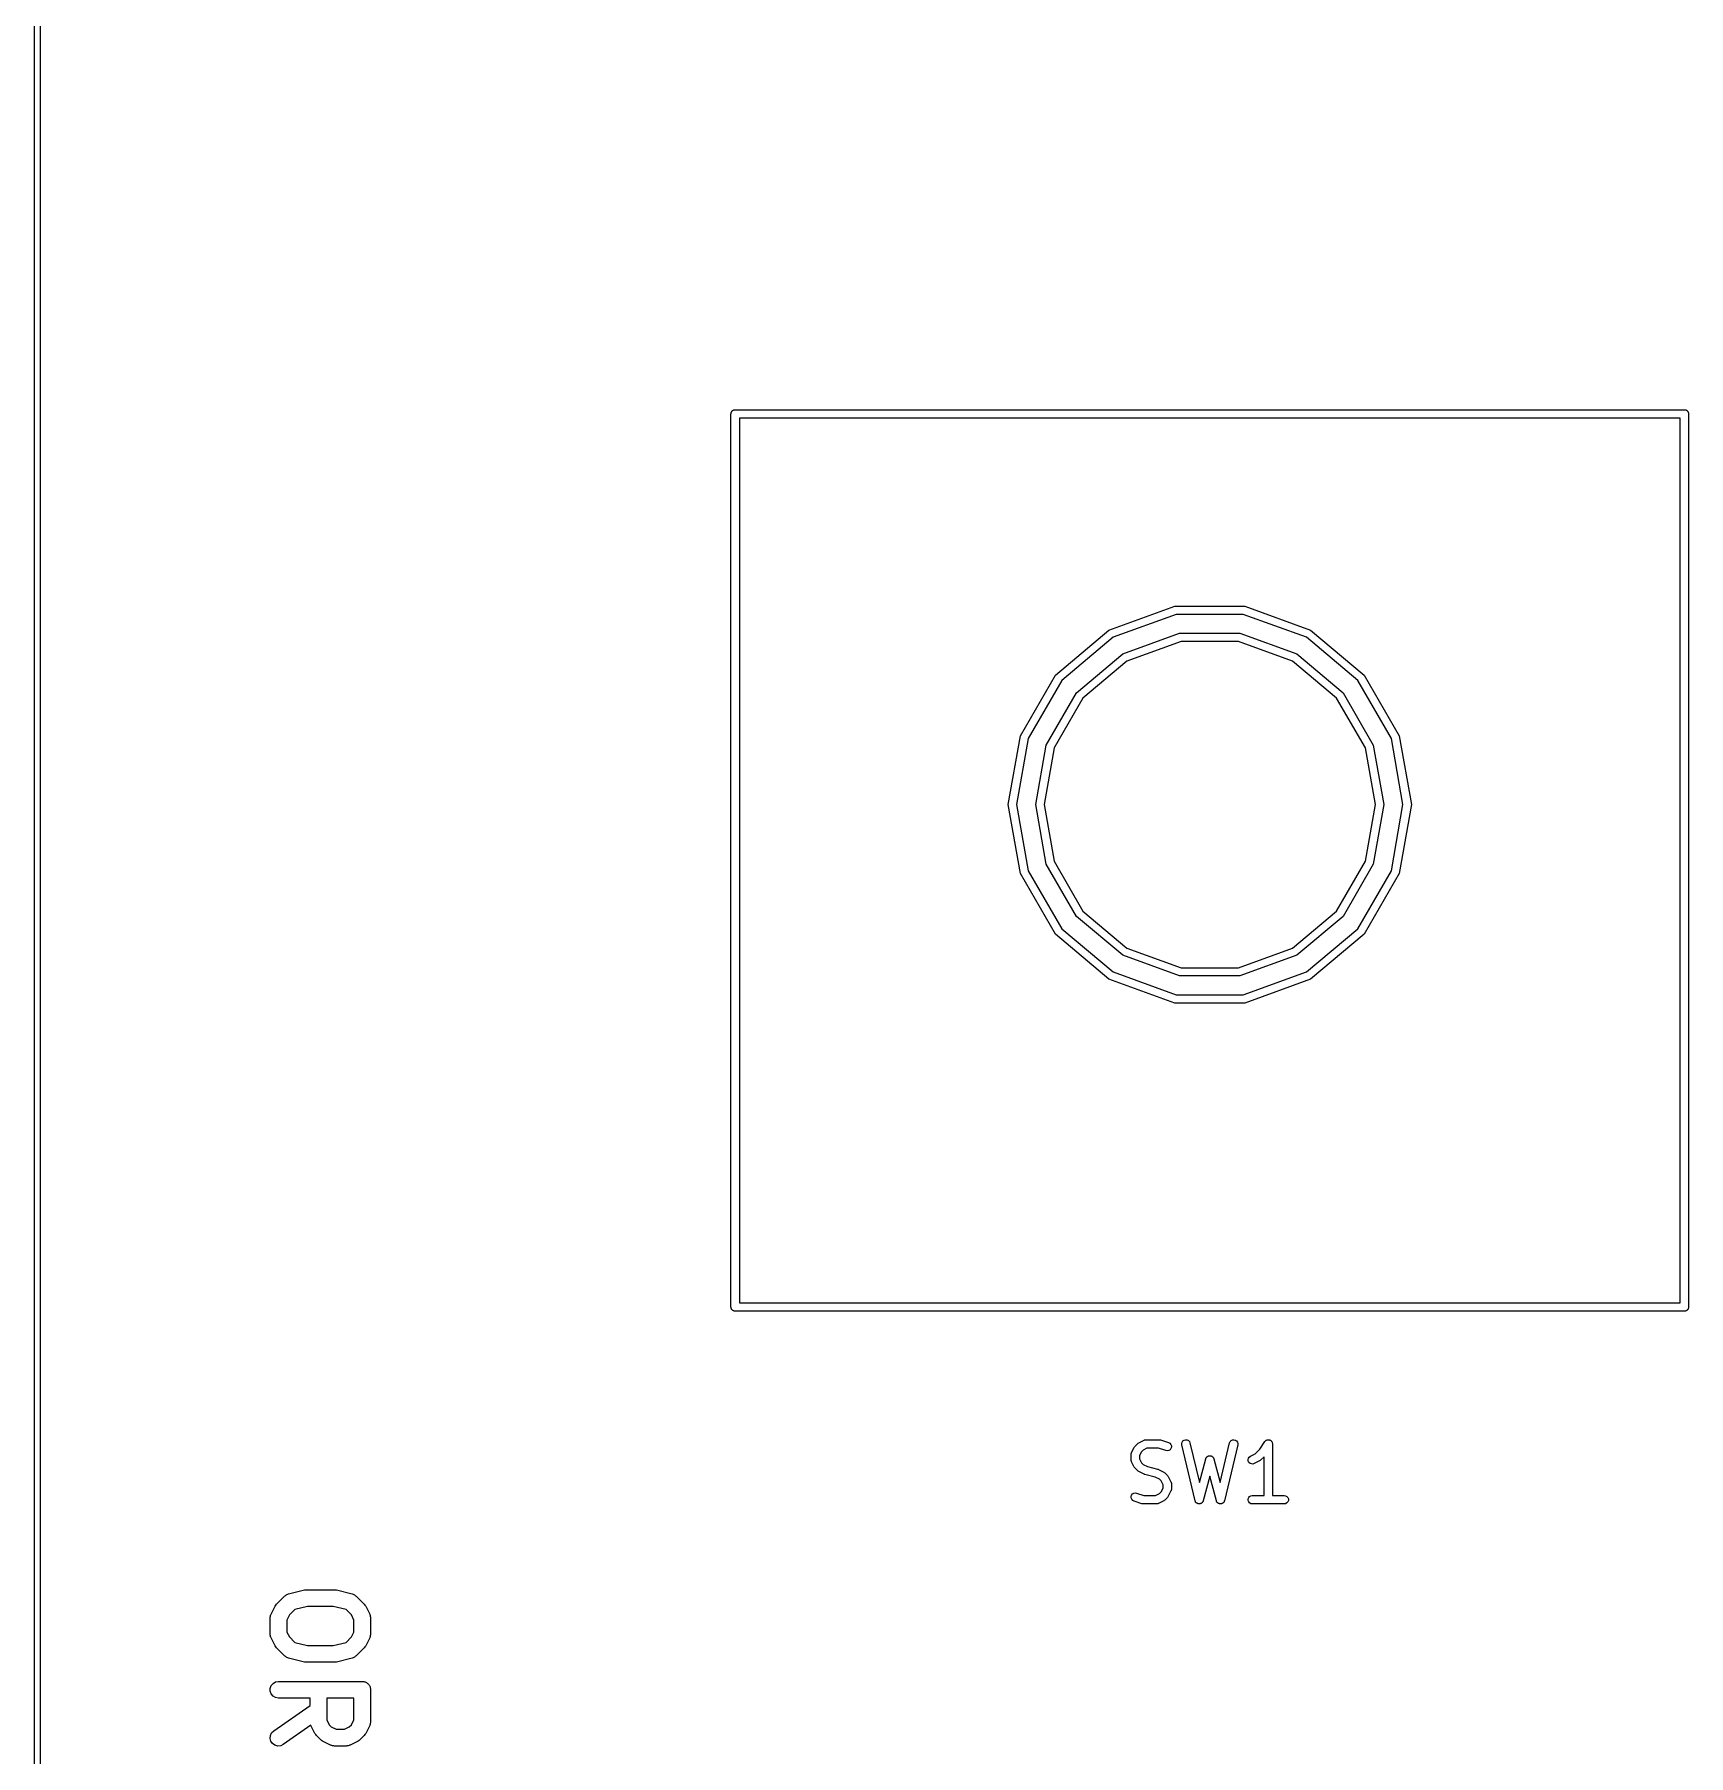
# Model space of a CAD drawing. Extents: x 21 to 201, y -164 to -39.
# Drawn here: x 20.95 to 50.58, y -107.04 to -76.2 of the extents above; entities that cross this region are included whole.
import ezdxf

# ---------------------------------------------------------------- set-up
doc = ezdxf.new("R2010")
doc.units = 0
doc.header["$MEASUREMENT"] = 0
doc.layers.add('BLACK', color=7, linetype='CONTINUOUS')

msp = doc.modelspace()

# ---------------------------------------------------------------- linework, layer by layer
at = {"layer": 'Black'}
for p, q in [((20.95, -164), (20.95, -39)), ((21.05, -39.05), (21.05, -163.95)), ((33.4518, -82.9425), (33.4575, -82.9393)), ((33.4575, -82.9393), (33.4625, -82.935)), ((33.4625, -82.935), (33.4687, -82.9328)), ((33.4687, -82.9328), (33.4743, -82.9295)), ((33.4743, -82.9295), (33.4808, -82.9284)), ((33.4808, -82.9284), (33.487, -82.9261)), ((33.487, -82.9261), (33.4935, -82.9261)), ((33.4935, -82.9261), (33.5, -82.925)), ((33.5, -82.925), (50.5, -82.925)), ((50.5, -82.925), (50.5065, -82.9261)), ((50.5065, -82.9261), (50.513, -82.9261)), ((50.513, -82.9261), (50.5192, -82.9284)), ((50.5192, -82.9284), (50.5257, -82.9295)), ((50.5257, -82.9295), (50.5313, -82.9328)), ((50.5313, -82.9328), (50.5375, -82.935)), ((50.5375, -82.935), (50.5425, -82.9393)), ((50.5425, -82.9393), (50.5482, -82.9425)), ((33.425, -83), (33.4261, -82.9935)), ((33.425, -99), (33.425, -83)), ((33.4261, -82.987), (33.4284, -82.9808)), ((33.4261, -82.9935), (33.4261, -82.987)), ((33.4284, -82.9808), (33.4295, -82.9743)), ((33.4295, -82.9743), (33.4328, -82.9687)), ((33.4328, -82.9687), (33.435, -82.9625)), ((33.435, -82.9625), (33.4393, -82.9575)), ((33.4393, -82.9575), (33.4425, -82.9518)), ((33.4425, -82.9518), (33.4476, -82.9476)), ((33.4476, -82.9476), (33.4518, -82.9425)), ((33.575, -83.075), (33.575, -98.925)), ((50.425, -83.075), (33.575, -83.075)), ((50.425, -90), (50.425, -83.075)), ((50.5482, -82.9425), (50.5524, -82.9476)), ((50.5524, -82.9476), (50.5575, -82.9518)), ((50.5575, -82.9518), (50.5607, -82.9575)), ((50.5607, -82.9575), (50.565, -82.9625)), ((50.565, -82.9625), (50.5672, -82.9687)), ((50.5672, -82.9687), (50.5705, -82.9743)), ((50.5705, -82.9743), (50.5716, -82.9808)), ((50.5716, -82.9808), (50.5739, -82.987)), ((50.5739, -82.987), (50.5739, -82.9935)), ((50.5739, -82.9935), (50.575, -83)), ((50.575, -83), (50.575, -90)), ((40.1947, -86.8732), (41.373, -86.4443)), ((41.3991, -86.592), (40.2697, -87.0031)), ((41.373, -86.4443), (42.627, -86.4443)), ((42.6009, -86.592), (41.3991, -86.592)), ((43.7303, -87.0031), (42.6009, -86.592)), ((42.627, -86.4443), (43.8053, -86.8732)), ((39.2342, -87.6792), (40.1947, -86.8732)), ((40.4418, -87.3011), (41.4588, -86.931)), ((41.4588, -86.931), (42.5412, -86.931)), ((42.5412, -86.931), (43.5582, -87.3011)), ((43.8053, -86.8732), (44.7658, -87.6792)), ((40.2697, -87.0031), (39.3491, -87.7756)), ((41.4849, -87.0787), (40.5168, -87.431)), ((42.5151, -87.0787), (41.4849, -87.0787)), ((43.4832, -87.431), (42.5151, -87.0787)), ((44.6509, -87.7756), (43.7303, -87.0031)), ((39.6127, -87.9968), (40.4418, -87.3011)), ((40.5168, -87.431), (39.7276, -88.0932)), ((44.2724, -88.0932), (43.4832, -87.431)), ((43.5582, -87.3011), (44.3873, -87.9968)), ((38.6072, -88.7651), (39.2342, -87.6792)), ((39.3491, -87.7756), (38.7482, -88.8164)), ((45.2518, -88.8164), (44.6509, -87.7756)), ((44.7658, -87.6792), (45.3928, -88.7651)), ((39.0716, -88.9341), (39.6127, -87.9968)), ((39.7276, -88.0932), (39.2125, -88.9854)), ((44.7875, -88.9854), (44.2724, -88.0932)), ((44.3873, -87.9968), (44.9284, -88.9341)), ((38.3895, -90), (38.6072, -88.7651)), ((45.3928, -88.7651), (45.6105, -90)), ((38.7482, -88.8164), (38.5395, -90)), ((38.8836, -90), (39.0716, -88.9341)), ((39.2125, -88.9854), (39.0336, -90)), ((44.9664, -90), (44.7875, -88.9854)), ((44.9284, -88.9341), (45.1164, -90)), ((45.4605, -90), (45.2518, -88.8164)), ((38.6072, -91.2349), (38.3895, -90)), ((38.5395, -90), (38.7482, -91.1836)), ((39.0716, -91.0659), (38.8836, -90)), ((39.0336, -90), (39.2125, -91.0146)), ((44.7875, -91.0146), (44.9664, -90)), ((45.1164, -90), (44.9284, -91.0659)), ((45.2518, -91.1836), (45.4605, -90)), ((45.6105, -90), (45.3928, -91.2349)), ((50.425, -98.925), (50.425, -90)), ((50.575, -90), (50.575, -99)), ((39.2342, -92.3208), (38.6072, -91.2349)), ((38.7482, -91.1836), (39.3491, -92.2244)), ((39.6127, -92.0032), (39.0716, -91.0659)), ((39.2125, -91.0146), (39.7276, -91.9068)), ((44.2724, -91.9068), (44.7875, -91.0146)), ((44.9284, -91.0659), (44.3873, -92.0032)), ((44.6509, -92.2244), (45.2518, -91.1836)), ((45.3928, -91.2349), (44.7658, -92.3208)), ((40.4418, -92.6989), (39.6127, -92.0032)), ((39.7276, -91.9068), (40.5168, -92.569)), ((43.4832, -92.569), (44.2724, -91.9068)), ((44.3873, -92.0032), (43.5582, -92.6989)), ((40.1947, -93.1268), (39.2342, -92.3208)), ((39.3491, -92.2244), (40.2697, -92.9969)), ((43.7303, -92.9969), (44.6509, -92.2244)), ((44.7658, -92.3208), (43.8053, -93.1268)), ((41.4588, -93.069), (40.4418, -92.6989)), ((40.5168, -92.569), (41.4849, -92.9213)), ((42.5151, -92.9213), (43.4832, -92.569)), ((43.5582, -92.6989), (42.5412, -93.069)), ((40.2697, -92.9969), (41.3991, -93.408)), ((42.5412, -93.069), (41.4588, -93.069)), ((41.4849, -92.9213), (42.5151, -92.9213)), ((42.6009, -93.408), (43.7303, -92.9969)), ((41.373, -93.5557), (40.1947, -93.1268)), ((41.3991, -93.408), (42.6009, -93.408)), ((43.8053, -93.1268), (42.627, -93.5557)), ((42.627, -93.5557), (41.373, -93.5557)), ((33.575, -98.925), (50.425, -98.925)), ((33.4261, -99.0065), (33.425, -99)), ((33.4261, -99.013), (33.4261, -99.0065)), ((33.4284, -99.0192), (33.4261, -99.013)), ((33.4295, -99.0257), (33.4284, -99.0192)), ((33.4328, -99.0313), (33.4295, -99.0257)), ((33.435, -99.0375), (33.4328, -99.0313)), ((33.4393, -99.0425), (33.435, -99.0375)), ((33.4425, -99.0482), (33.4393, -99.0425)), ((33.4476, -99.0524), (33.4425, -99.0482)), ((33.4518, -99.0575), (33.4476, -99.0524)), ((33.4575, -99.0607), (33.4518, -99.0575)), ((33.4625, -99.065), (33.4575, -99.0607)), ((33.4687, -99.0672), (33.4625, -99.065)), ((33.4743, -99.0705), (33.4687, -99.0672)), ((33.4808, -99.0716), (33.4743, -99.0705)), ((33.487, -99.0739), (33.4808, -99.0716)), ((33.4935, -99.0739), (33.487, -99.0739)), ((33.5, -99.075), (33.4935, -99.0739)), ((50.5, -99.075), (33.5, -99.075)), ((50.5065, -99.0739), (50.5, -99.075)), ((50.513, -99.0739), (50.5065, -99.0739)), ((50.5192, -99.0716), (50.513, -99.0739)), ((50.5257, -99.0705), (50.5192, -99.0716)), ((50.5313, -99.0672), (50.5257, -99.0705)), ((50.5375, -99.065), (50.5313, -99.0672)), ((50.5425, -99.0607), (50.5375, -99.065)), ((50.5482, -99.0575), (50.5425, -99.0607)), ((50.5524, -99.0524), (50.5482, -99.0575)), ((50.5575, -99.0482), (50.5524, -99.0524)), ((50.5607, -99.0425), (50.5575, -99.0482)), ((50.565, -99.0375), (50.5607, -99.0425)), ((50.5672, -99.0313), (50.565, -99.0375)), ((50.5705, -99.0257), (50.5672, -99.0313)), ((50.5716, -99.0192), (50.5705, -99.0257)), ((50.5739, -99.013), (50.5716, -99.0192)), ((50.575, -99), (50.5739, -99.0065)), ((50.5739, -99.0065), (50.5739, -99.013)), ((40.7187, -101.44), (40.7284, -101.433)), ((40.7284, -101.433), (40.8236, -101.385)), ((40.8236, -101.385), (40.8277, -101.384)), ((40.8277, -101.384), (40.8315, -101.382)), ((40.8315, -101.382), (40.8401, -101.38)), ((40.8401, -101.38), (40.8486, -101.378)), ((40.8486, -101.378), (40.8529, -101.378)), ((40.8529, -101.378), (40.8571, -101.377)), ((40.8571, -101.377), (41.0952, -101.377)), ((41.0952, -101.377), (41.1071, -101.379)), ((41.1071, -101.379), (41.119, -101.381)), ((41.119, -101.381), (41.2618, -101.429)), ((41.2618, -101.429), (41.2847, -101.441)), ((41.4969, -101.444), (41.5044, -101.419)), ((41.5044, -101.419), (41.5199, -101.398)), ((41.5199, -101.398), (41.5417, -101.384)), ((41.5417, -101.384), (41.567, -101.378)), ((41.567, -101.378), (41.5929, -101.381)), ((41.5929, -101.381), (41.6162, -101.392)), ((41.6162, -101.392), (41.634, -101.411)), ((41.634, -101.411), (41.6444, -101.435)), ((41.6444, -101.435), (41.8136, -102.146)), ((42.1864, -102.146), (42.3556, -101.435)), ((42.3556, -101.435), (42.366, -101.411)), ((42.366, -101.411), (42.3838, -101.392)), ((42.3838, -101.392), (42.4071, -101.381)), ((42.4071, -101.381), (42.433, -101.378)), ((42.433, -101.378), (42.4583, -101.384)), ((42.4583, -101.384), (42.4801, -101.398)), ((42.4801, -101.398), (42.4956, -101.419)), ((42.4956, -101.419), (42.5031, -101.444)), ((42.8941, -101.547), (42.9852, -101.411)), ((42.9852, -101.411), (42.9881, -101.408)), ((42.9881, -101.408), (42.9902, -101.404)), ((42.9902, -101.404), (42.997, -101.398)), ((42.997, -101.398), (43.0032, -101.392)), ((43.0032, -101.392), (43.0069, -101.39)), ((43.0069, -101.39), (43.0101, -101.387)), ((43.0101, -101.387), (43.0185, -101.384)), ((43.0185, -101.384), (43.0266, -101.38)), ((43.0266, -101.38), (43.0307, -101.38)), ((43.0307, -101.38), (43.0346, -101.379)), ((43.0346, -101.379), (43.0435, -101.379)), ((43.0435, -101.379), (43.0524, -101.378)), ((43.0524, -101.378), (43.0565, -101.379)), ((43.0565, -101.379), (43.0606, -101.379)), ((43.0606, -101.379), (43.0691, -101.382)), ((43.0691, -101.382), (43.0778, -101.384)), ((43.0778, -101.384), (43.0812, -101.386)), ((43.0812, -101.386), (43.0851, -101.387)), ((43.0851, -101.387), (43.092, -101.393)), ((43.092, -101.393), (43.0994, -101.398)), ((43.0994, -101.398), (43.1019, -101.402)), ((43.1019, -101.402), (43.1051, -101.404)), ((43.1051, -101.404), (43.1095, -101.412)), ((43.1095, -101.412), (43.1148, -101.419)), ((43.1148, -101.419), (43.116, -101.423)), ((43.116, -101.423), (43.1181, -101.427)), ((43.1181, -101.427), (43.1197, -101.436)), ((43.1197, -101.436), (43.1222, -101.444)), ((40.5917, -101.643), (40.5924, -101.639)), ((40.5917, -101.738), (40.5917, -101.643)), ((40.5924, -101.742), (40.5917, -101.738)), ((40.5922, -101.634), (40.5947, -101.626)), ((40.5924, -101.639), (40.5922, -101.634)), ((40.5922, -101.747), (40.5924, -101.742)), ((40.5947, -101.755), (40.5922, -101.747)), ((40.5947, -101.626), (40.5962, -101.617)), ((40.5962, -101.617), (40.5984, -101.613)), ((40.5984, -101.613), (40.5996, -101.609)), ((40.5996, -101.609), (40.6472, -101.514)), ((40.6472, -101.514), (40.6544, -101.504)), ((40.6544, -101.504), (40.6613, -101.495)), ((40.6613, -101.495), (40.7089, -101.447)), ((40.7089, -101.447), (40.7187, -101.44)), ((40.7759, -101.592), (40.7417, -101.661)), ((40.7417, -101.661), (40.7417, -101.72)), ((40.7417, -101.72), (40.7759, -101.789)), ((40.8063, -101.562), (40.7759, -101.592)), ((40.8748, -101.527), (40.8063, -101.562)), ((41.0831, -101.527), (40.8748, -101.527)), ((41.2144, -101.571), (41.0831, -101.527)), ((41.2401, -101.575), (41.2144, -101.571)), ((41.2657, -101.57), (41.2401, -101.575)), ((41.2879, -101.556), (41.2657, -101.57)), ((41.2847, -101.441), (41.302, -101.461)), ((41.304, -101.536), (41.2879, -101.556)), ((41.302, -101.461), (41.3116, -101.485)), ((41.3123, -101.511), (41.304, -101.536)), ((41.3116, -101.485), (41.3123, -101.511)), ((41.4985, -101.47), (41.4969, -101.444)), ((41.7366, -102.47), (41.4985, -101.47)), ((41.8136, -102.146), (41.9275, -101.719)), ((41.9275, -101.719), (41.9303, -101.713)), ((41.9303, -101.713), (41.9321, -101.706)), ((41.9321, -101.706), (41.9358, -101.701)), ((41.9358, -101.701), (41.9385, -101.695)), ((41.9385, -101.695), (41.9432, -101.69)), ((41.9432, -101.69), (41.947, -101.685)), ((41.947, -101.685), (41.9523, -101.681)), ((41.9523, -101.681), (41.9569, -101.677)), ((41.9569, -101.677), (41.9629, -101.674)), ((41.9629, -101.674), (41.9684, -101.67)), ((41.9684, -101.67), (41.9746, -101.668)), ((41.9746, -101.668), (41.9805, -101.666)), ((41.9805, -101.666), (41.9871, -101.665)), ((41.9871, -101.665), (41.9936, -101.663)), ((41.9936, -101.663), (42, -101.664)), ((42, -101.664), (42.0064, -101.663)), ((42.0064, -101.663), (42.0129, -101.665)), ((42.0129, -101.665), (42.0195, -101.666)), ((42.0195, -101.666), (42.0254, -101.668)), ((42.0254, -101.668), (42.0316, -101.67)), ((42.0316, -101.67), (42.0371, -101.674)), ((42.0371, -101.674), (42.0431, -101.677)), ((42.0431, -101.677), (42.0477, -101.681)), ((42.0477, -101.681), (42.053, -101.685)), ((42.053, -101.685), (42.0568, -101.69)), ((42.0568, -101.69), (42.0615, -101.695)), ((42.0615, -101.695), (42.0642, -101.701)), ((42.0642, -101.701), (42.0679, -101.706)), ((42.0679, -101.706), (42.0697, -101.713)), ((42.0697, -101.713), (42.0725, -101.719)), ((42.0725, -101.719), (42.1864, -102.146)), ((42.5015, -101.47), (42.2634, -102.47)), ((42.5031, -101.444), (42.5015, -101.47)), ((42.687, -101.734), (42.6931, -101.708)), ((42.69, -101.759), (42.687, -101.734)), ((42.6931, -101.708), (42.7074, -101.687)), ((42.7074, -101.687), (42.7284, -101.671)), ((42.7284, -101.671), (42.8127, -101.629)), ((42.8127, -101.629), (42.8941, -101.547)), ((42.9102, -101.744), (42.9003, -101.75)), ((42.9726, -101.681), (42.9102, -101.744)), ((42.9726, -102.377), (42.9726, -101.681)), ((43.1222, -101.444), (43.1219, -101.448)), ((43.1219, -101.448), (43.1226, -101.452)), ((43.1226, -101.452), (43.1226, -102.377)), ((40.5962, -101.764), (40.5947, -101.755)), ((40.5984, -101.767), (40.5962, -101.764)), ((40.5996, -101.772), (40.5984, -101.767)), ((40.6472, -101.867), (40.5996, -101.772)), ((40.6544, -101.877), (40.6472, -101.867)), ((40.6613, -101.886), (40.6544, -101.877)), ((40.7089, -101.934), (40.6613, -101.886)), ((40.7187, -101.941), (40.7089, -101.934)), ((40.7284, -101.948), (40.7187, -101.941)), ((40.8236, -101.996), (40.7284, -101.948)), ((40.7759, -101.789), (40.8063, -101.819)), ((40.8063, -101.819), (40.8833, -101.858)), ((40.8315, -101.998), (40.8236, -101.996)), ((40.839, -102.001), (40.8315, -101.998)), ((41.0214, -102.047), (40.839, -102.001)), ((40.8833, -101.858), (41.0658, -101.903)), ((41.0984, -102.085), (41.0214, -102.047)), ((41.0658, -101.903), (41.0733, -101.907)), ((41.0733, -101.907), (41.0812, -101.909)), ((41.0812, -101.909), (41.1764, -101.957)), ((41.1764, -101.957), (41.1861, -101.964)), ((41.1861, -101.964), (41.1959, -101.971)), ((41.1959, -101.971), (41.2435, -102.018)), ((41.2435, -102.018), (41.2504, -102.028)), ((41.2504, -102.028), (41.2576, -102.038)), ((41.2576, -102.038), (41.3052, -102.133)), ((42, -102.029), (41.882, -102.472)), ((42.118, -102.472), (42, -102.029)), ((42.7017, -101.783), (42.69, -101.759)), ((42.7206, -101.801), (42.7017, -101.783)), ((42.7445, -101.811), (42.7206, -101.801)), ((42.7705, -101.813), (42.7445, -101.811)), ((42.7954, -101.805), (42.7705, -101.813)), ((42.8907, -101.758), (42.7954, -101.805)), ((42.9003, -101.75), (42.8907, -101.758)), ((40.6007, -102.369), (40.6169, -102.349)), ((40.6169, -102.349), (40.6391, -102.335)), ((40.6391, -102.335), (40.6646, -102.33)), ((40.6646, -102.33), (40.6904, -102.334)), ((40.6904, -102.334), (40.8217, -102.377)), ((41.0299, -102.377), (41.0984, -102.343)), ((41.1288, -102.116), (41.0984, -102.085)), ((41.0984, -102.343), (41.1288, -102.313)), ((41.1631, -102.184), (41.1288, -102.116)), ((41.1288, -102.313), (41.1631, -102.244)), ((41.1631, -102.244), (41.1631, -102.184)), ((41.3052, -102.295), (41.2576, -102.391)), ((41.3052, -102.133), (41.3064, -102.137)), ((41.3064, -102.291), (41.3052, -102.295)), ((41.3064, -102.137), (41.3086, -102.141)), ((41.3086, -102.288), (41.3064, -102.291)), ((41.3086, -102.141), (41.3101, -102.15)), ((41.3101, -102.279), (41.3086, -102.288)), ((41.3101, -102.15), (41.3126, -102.158)), ((41.3126, -102.27), (41.3101, -102.279)), ((41.3126, -102.158), (41.3123, -102.162)), ((41.3123, -102.162), (41.3131, -102.167)), ((41.3131, -102.262), (41.3123, -102.266)), ((41.3123, -102.266), (41.3126, -102.27)), ((41.3131, -102.167), (41.3131, -102.262)), ((40.5925, -102.394), (40.6007, -102.369)), ((40.5932, -102.42), (40.5925, -102.394)), ((40.6028, -102.444), (40.5932, -102.42)), ((40.62, -102.464), (40.6028, -102.444)), ((40.6429, -102.476), (40.62, -102.464)), ((40.7858, -102.524), (40.6429, -102.476)), ((40.7977, -102.525), (40.7858, -102.524)), ((40.8095, -102.527), (40.7977, -102.525)), ((41.0476, -102.527), (40.8095, -102.527)), ((40.8217, -102.377), (41.0299, -102.377)), ((41.0519, -102.527), (41.0476, -102.527)), ((41.0562, -102.527), (41.0519, -102.527)), ((41.0646, -102.524), (41.0562, -102.527)), ((41.0733, -102.523), (41.0646, -102.524)), ((41.077, -102.521), (41.0733, -102.523)), ((41.0812, -102.519), (41.077, -102.521)), ((41.1764, -102.472), (41.0812, -102.519)), ((41.1861, -102.465), (41.1764, -102.472)), ((41.1959, -102.458), (41.1861, -102.465)), ((41.2435, -102.41), (41.1959, -102.458)), ((41.2504, -102.4), (41.2435, -102.41)), ((41.2576, -102.391), (41.2504, -102.4)), ((41.7396, -102.477), (41.7366, -102.47)), ((41.7416, -102.484), (41.7396, -102.477)), ((41.7447, -102.489), (41.7416, -102.484)), ((41.7469, -102.494), (41.7447, -102.489)), ((41.7522, -102.499), (41.7469, -102.494)), ((41.7566, -102.505), (41.7522, -102.499)), ((41.761, -102.509), (41.7566, -102.505)), ((41.7648, -102.513), (41.761, -102.509)), ((41.7716, -102.516), (41.7648, -102.513)), ((41.7779, -102.52), (41.7716, -102.516)), ((41.7832, -102.522), (41.7779, -102.52)), ((41.7881, -102.524), (41.7832, -102.522)), ((41.7957, -102.525), (41.7881, -102.524)), ((41.8031, -102.527), (41.7957, -102.525)), ((41.8085, -102.527), (41.8031, -102.527)), ((41.814, -102.527), (41.8085, -102.527)), ((41.8214, -102.525), (41.814, -102.527)), ((41.829, -102.525), (41.8214, -102.525)), ((41.834, -102.522), (41.829, -102.525)), ((41.8393, -102.521), (41.834, -102.522)), ((41.8457, -102.517), (41.8393, -102.521)), ((41.8526, -102.514), (41.8457, -102.517)), ((41.8565, -102.51), (41.8526, -102.514)), ((41.861, -102.507), (41.8565, -102.51)), ((41.8656, -102.501), (41.861, -102.507)), ((41.871, -102.495), (41.8656, -102.501)), ((41.8733, -102.49), (41.871, -102.495)), ((41.8766, -102.486), (41.8733, -102.49)), ((41.8788, -102.479), (41.8766, -102.486)), ((41.882, -102.472), (41.8788, -102.479)), ((42.1212, -102.479), (42.118, -102.472)), ((42.1234, -102.486), (42.1212, -102.479)), ((42.1267, -102.49), (42.1234, -102.486)), ((42.129, -102.495), (42.1267, -102.49)), ((42.1344, -102.501), (42.129, -102.495)), ((42.139, -102.507), (42.1344, -102.501)), ((42.1435, -102.51), (42.139, -102.507)), ((42.1474, -102.514), (42.1435, -102.51)), ((42.1543, -102.517), (42.1474, -102.514)), ((42.1607, -102.521), (42.1543, -102.517)), ((42.166, -102.522), (42.1607, -102.521)), ((42.171, -102.525), (42.166, -102.522)), ((42.1786, -102.525), (42.171, -102.525)), ((42.186, -102.527), (42.1786, -102.525)), ((42.1915, -102.527), (42.186, -102.527)), ((42.1969, -102.527), (42.1915, -102.527)), ((42.2043, -102.525), (42.1969, -102.527)), ((42.2119, -102.524), (42.2043, -102.525)), ((42.2168, -102.522), (42.2119, -102.524)), ((42.2221, -102.52), (42.2168, -102.522)), ((42.2284, -102.516), (42.2221, -102.52)), ((42.2352, -102.513), (42.2284, -102.516)), ((42.239, -102.509), (42.2352, -102.513)), ((42.2434, -102.505), (42.239, -102.509)), ((42.2478, -102.499), (42.2434, -102.505)), ((42.2531, -102.494), (42.2478, -102.499)), ((42.2553, -102.489), (42.2531, -102.494)), ((42.2584, -102.484), (42.2553, -102.489)), ((42.2604, -102.477), (42.2584, -102.484)), ((42.2634, -102.47), (42.2604, -102.477)), ((42.688, -102.439), (42.697, -102.415)), ((42.688, -102.465), (42.688, -102.439)), ((42.697, -102.49), (42.688, -102.465)), ((42.697, -102.415), (42.7137, -102.395)), ((42.7137, -102.51), (42.697, -102.49)), ((42.7137, -102.395), (42.7363, -102.382)), ((42.7363, -102.523), (42.7137, -102.51)), ((42.7363, -102.382), (42.7619, -102.377)), ((42.7619, -102.527), (42.7363, -102.523)), ((42.7619, -102.377), (42.9726, -102.377)), ((43.3333, -102.527), (42.7619, -102.527)), ((43.1226, -102.377), (43.3333, -102.377)), ((43.3333, -102.377), (43.359, -102.382)), ((43.359, -102.523), (43.3333, -102.527)), ((43.359, -102.382), (43.3815, -102.395)), ((43.3815, -102.51), (43.359, -102.523)), ((43.3815, -102.395), (43.3983, -102.415)), ((43.3983, -102.49), (43.3815, -102.51)), ((43.3983, -102.415), (43.4072, -102.439)), ((43.4072, -102.465), (43.3983, -102.49)), ((43.4072, -102.439), (43.4072, -102.465)), ((25.2868, -104.323), (25.4296, -104.18)), ((25.4296, -104.18), (25.4414, -104.171)), ((25.4414, -104.171), (25.4518, -104.161)), ((25.4518, -104.161), (25.4626, -104.157)), ((25.4626, -104.157), (25.4723, -104.15)), ((25.4723, -104.15), (25.4862, -104.146)), ((25.4862, -104.146), (25.4993, -104.14)), ((25.4993, -104.14), (25.785, -104.069)), ((25.785, -104.069), (25.8034, -104.067)), ((25.8034, -104.067), (25.8214, -104.064)), ((25.8214, -104.064), (26.3214, -104.064)), ((26.3214, -104.064), (26.3395, -104.067)), ((26.3395, -104.067), (26.3578, -104.069)), ((26.3578, -104.069), (26.6435, -104.14)), ((26.6435, -104.14), (26.6566, -104.146)), ((26.6566, -104.146), (26.6705, -104.15)), ((26.6705, -104.15), (26.6803, -104.157)), ((26.6803, -104.157), (26.6911, -104.161)), ((26.6911, -104.161), (26.7014, -104.171)), ((26.7014, -104.171), (26.7132, -104.18)), ((26.7132, -104.18), (26.8561, -104.323)), ((25.1774, -104.537), (25.1805, -104.52)), ((25.1805, -104.52), (25.1848, -104.513)), ((25.1848, -104.513), (25.1873, -104.504)), ((25.1873, -104.504), (25.2587, -104.361)), ((25.2587, -104.361), (25.273, -104.342)), ((25.273, -104.342), (25.2868, -104.323)), ((25.5161, -104.517), (25.4714, -104.607)), ((25.6124, -104.421), (25.5161, -104.517)), ((25.8399, -104.364), (25.6124, -104.421)), ((26.303, -104.364), (25.8399, -104.364)), ((26.5305, -104.421), (26.303, -104.364)), ((26.6267, -104.517), (26.5305, -104.421)), ((26.6714, -104.607), (26.6267, -104.517)), ((26.8561, -104.323), (26.8698, -104.342)), ((26.8698, -104.342), (26.8842, -104.361)), ((26.8842, -104.361), (26.9556, -104.504)), ((26.9556, -104.504), (26.9581, -104.513)), ((26.9581, -104.513), (26.9624, -104.52)), ((26.9624, -104.52), (26.9654, -104.537)), ((25.1714, -104.571), (25.1729, -104.563)), ((25.1714, -104.857), (25.1714, -104.571)), ((25.1724, -104.554), (25.1774, -104.537)), ((25.1729, -104.563), (25.1724, -104.554)), ((25.4714, -104.607), (25.4714, -104.822)), ((25.4714, -104.822), (25.5161, -104.911)), ((26.6267, -104.911), (26.6714, -104.822)), ((26.6714, -104.822), (26.6714, -104.607)), ((26.9654, -104.537), (26.9704, -104.554)), ((26.9704, -104.554), (26.9699, -104.563)), ((26.9699, -104.563), (26.9714, -104.571)), ((26.9714, -104.571), (26.9714, -104.857)), ((25.1729, -104.866), (25.1714, -104.857)), ((25.1724, -104.874), (25.1729, -104.866)), ((25.1774, -104.891), (25.1724, -104.874)), ((25.1805, -104.908), (25.1774, -104.891)), ((25.1848, -104.916), (25.1805, -104.908)), ((25.1873, -104.924), (25.1848, -104.916)), ((25.2587, -105.067), (25.1873, -104.924)), ((25.273, -105.086), (25.2587, -105.067)), ((25.2868, -105.106), (25.273, -105.086)), ((25.4296, -105.249), (25.2868, -105.106)), ((25.5161, -104.911), (25.6124, -105.007)), ((25.6124, -105.007), (25.8399, -105.064)), ((25.8399, -105.064), (26.303, -105.064)), ((26.303, -105.064), (26.5305, -105.007)), ((26.5305, -105.007), (26.6267, -104.911)), ((26.8561, -105.106), (26.7132, -105.249)), ((26.8698, -105.086), (26.8561, -105.106)), ((26.8842, -105.067), (26.8698, -105.086)), ((26.9556, -104.924), (26.8842, -105.067)), ((26.9581, -104.916), (26.9556, -104.924)), ((26.9624, -104.908), (26.9581, -104.916)), ((26.9654, -104.891), (26.9624, -104.908)), ((26.9704, -104.874), (26.9654, -104.891)), ((26.9714, -104.857), (26.9699, -104.866)), ((26.9699, -104.866), (26.9704, -104.874)), ((25.4414, -105.257), (25.4296, -105.249)), ((25.4518, -105.267), (25.4414, -105.257)), ((25.4626, -105.272), (25.4518, -105.267)), ((25.4723, -105.279), (25.4626, -105.272)), ((25.4862, -105.283), (25.4723, -105.279)), ((25.4993, -105.288), (25.4862, -105.283)), ((25.785, -105.36), (25.4993, -105.288)), ((25.8034, -105.361), (25.785, -105.36)), ((25.8214, -105.364), (25.8034, -105.361)), ((26.3214, -105.364), (25.8214, -105.364)), ((26.3395, -105.361), (26.3214, -105.364)), ((26.3578, -105.36), (26.3395, -105.361)), ((26.6435, -105.288), (26.3578, -105.36)), ((26.6566, -105.283), (26.6435, -105.288)), ((26.6705, -105.279), (26.6566, -105.283)), ((26.6803, -105.272), (26.6705, -105.279)), ((26.6911, -105.267), (26.6803, -105.272)), ((26.7014, -105.257), (26.6911, -105.267)), ((26.7132, -105.249), (26.7014, -105.257)), ((25.1915, -105.782), (25.225, -105.742)), ((25.225, -105.742), (25.2701, -105.716)), ((25.2701, -105.716), (25.3214, -105.707)), ((25.3214, -105.707), (26.8214, -105.707)), ((26.8214, -105.707), (26.8344, -105.709)), ((26.8344, -105.709), (26.8475, -105.709)), ((26.8475, -105.709), (26.8598, -105.714)), ((26.8598, -105.714), (26.8727, -105.716)), ((26.8727, -105.716), (26.8841, -105.723)), ((26.8841, -105.723), (26.8964, -105.727)), ((26.8964, -105.727), (26.9065, -105.736)), ((26.9065, -105.736), (26.9178, -105.742)), ((26.9178, -105.742), (26.9263, -105.752)), ((26.9263, -105.752), (26.9363, -105.761)), ((25.1737, -105.831), (25.1915, -105.782)), ((25.1737, -105.883), (25.1737, -105.831)), ((25.1915, -105.932), (25.1737, -105.883)), ((25.225, -105.972), (25.1915, -105.932)), ((25.2701, -105.998), (25.225, -105.972)), ((25.3214, -106.007), (25.2701, -105.998)), ((25.8857, -106.007), (25.3214, -106.007)), ((25.8857, -106.136), (25.8857, -106.007)), ((26.1857, -106.007), (26.1857, -106.393)), ((26.6714, -106.007), (26.1857, -106.007)), ((26.6714, -106.393), (26.6714, -106.007)), ((26.9363, -105.761), (26.9429, -105.772)), ((26.9429, -105.772), (26.9513, -105.782)), ((26.9513, -105.782), (26.9558, -105.794)), ((26.9558, -105.794), (26.9624, -105.806)), ((26.9624, -105.806), (26.9647, -105.819)), ((26.9647, -105.819), (26.9691, -105.831)), ((26.9691, -105.831), (26.9691, -105.844)), ((26.9691, -105.844), (26.9714, -105.857)), ((26.9714, -105.857), (26.9714, -106.429)), ((25.2354, -106.591), (25.8857, -106.136)), ((25.172, -106.727), (25.1765, -106.675)), ((25.1765, -106.675), (25.1986, -106.628)), ((25.1986, -106.628), (25.2354, -106.591)), ((25.9005, -106.492), (25.4074, -106.837)), ((25.9016, -106.496), (25.9005, -106.492)), ((25.973, -106.639), (25.9016, -106.496)), ((25.9873, -106.658), (25.973, -106.639)), ((26.0011, -106.677), (25.9873, -106.658)), ((26.0725, -106.749), (26.0011, -106.677)), ((26.1857, -106.393), (26.2304, -106.483)), ((26.2304, -106.483), (26.2674, -106.52)), ((26.2674, -106.52), (26.3568, -106.564)), ((26.3568, -106.564), (26.5003, -106.564)), ((26.5003, -106.564), (26.5897, -106.52)), ((26.5897, -106.52), (26.6267, -106.483)), ((26.6267, -106.483), (26.6714, -106.393)), ((26.8561, -106.677), (26.7846, -106.749)), ((26.8699, -106.658), (26.8561, -106.677)), ((26.8842, -106.639), (26.8699, -106.658)), ((26.9556, -106.496), (26.8842, -106.639)), ((26.9581, -106.487), (26.9556, -106.496)), ((26.9624, -106.48), (26.9581, -106.487)), ((26.9654, -106.463), (26.9624, -106.48)), ((26.9704, -106.446), (26.9654, -106.463)), ((26.9714, -106.429), (26.9699, -106.437)), ((26.9699, -106.437), (26.9704, -106.446)), ((25.1855, -106.778), (25.172, -106.727)), ((25.2153, -106.82), (25.1855, -106.778)), ((25.258, -106.85), (25.2153, -106.82)), ((25.3083, -106.864), (25.258, -106.85)), ((25.3602, -106.859), (25.3083, -106.864)), ((25.4074, -106.837), (25.3602, -106.859)), ((26.0922, -106.763), (26.0725, -106.749)), ((26.1115, -106.777), (26.0922, -106.763)), ((26.2543, -106.848), (26.1115, -106.777)), ((26.2626, -106.851), (26.2543, -106.848)), ((26.2701, -106.855), (26.2626, -106.851)), ((26.2874, -106.858), (26.2701, -106.855)), ((26.3043, -106.863), (26.2874, -106.858)), ((26.3129, -106.863), (26.3043, -106.863)), ((26.3214, -106.864), (26.3129, -106.863)), ((26.5357, -106.864), (26.3214, -106.864)), ((26.5442, -106.863), (26.5357, -106.864)), ((26.5529, -106.863), (26.5442, -106.863)), ((26.5697, -106.858), (26.5529, -106.863)), ((26.587, -106.855), (26.5697, -106.858)), ((26.5945, -106.851), (26.587, -106.855)), ((26.6028, -106.848), (26.5945, -106.851)), ((26.7457, -106.777), (26.6028, -106.848)), ((26.7649, -106.763), (26.7457, -106.777)), ((26.7846, -106.749), (26.7649, -106.763))]:
    msp.add_line(p, q, dxfattribs=at)

doc.saveas('drawing.dxf')
